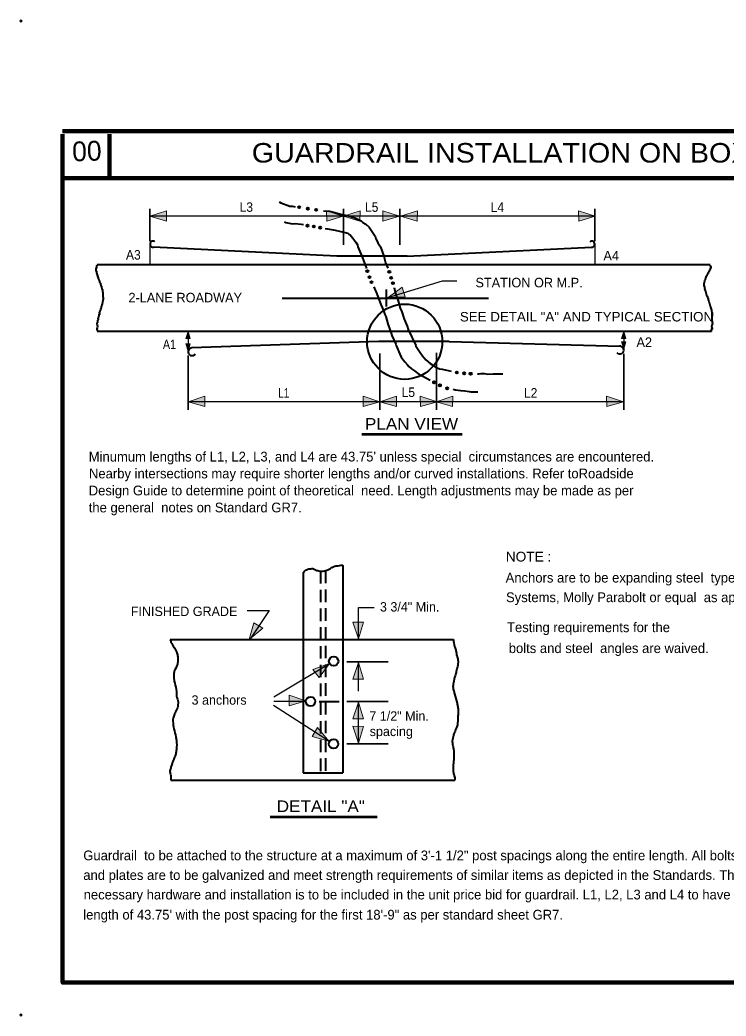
# Model space of a CAD drawing. Extents: x -9570 to -7975, y -68362 to -56618.
# Drawn here: x -9570 to -8722, y -68362 to -67167 of the extents above; entities that cross this region are included whole.
import ezdxf
from ezdxf.enums import TextEntityAlignment as Align

# ---------------------------------------------------------------- set-up
doc = ezdxf.new("R2010")
doc.units = 0
doc.header["$LTSCALE"] = 5
doc.header["$PDMODE"] = 32
doc.header["$PDSIZE"] = 2.5
doc.linetypes.add('MEDIUM_DASHED', pattern=[4.5, 3, -1.5])
doc.layers.add('1', color=7, linetype='Continuous', lineweight=13)
doc.layers.add('3', color=7, linetype='Continuous', lineweight=40)

msp = doc.modelspace()

# ---------------------------------------------------------------- hatches: boundary and pattern name
at = {"layer": '1'}
for points in [[(-9413.82, -67402.2), (-9393.74, -67395.56), (-9393.9, -67408.06)], [(-9181.42, -67402.2), (-9201.52, -67395.56), (-9201.34, -67408.06)], [(-9181.34, -67402.2), (-9161.24, -67395.56), (-9161.42, -67408.06)], [(-9113.92, -67402.2), (-9134.02, -67395.56), (-9133.84, -67408.06)], [(-9112.58, -67402.2), (-9092.5, -67395.56), (-9092.66, -67408.06)], [(-8878.92, -67402.2), (-8899.02, -67395.56), (-8898.84, -67408.06)], [(-9127.74, -67499.74), (-9110.76, -67487.1), (-9106.98, -67499)], [(-9367.76, -67540.22), (-9370.6, -67548.84), (-9365.24, -67548.76)], [(-8844.7, -67540.24), (-8847.5, -67548.76), (-8842.2, -67548.68)], [(-9367.76, -67563.88), (-9370.6, -67555.28), (-9365.24, -67555.36)], [(-8844.7, -67561.36), (-8847.5, -67552.86), (-8842.2, -67552.92)], [(-9367.58, -67624.7), (-9347.5, -67618.06), (-9347.66, -67630.56)], [(-9137.68, -67624.7), (-9157.76, -67618.06), (-9157.6, -67630.56)], [(-9137.58, -67624.7), (-9117.5, -67618.06), (-9117.66, -67630.56)], [(-9068.92, -67624.7), (-9089.02, -67618.06), (-9088.84, -67630.56)], [(-9070.08, -67624.7), (-9049.98, -67618.06), (-9050.16, -67630.56)], [(-8845.18, -67624.7), (-8865.26, -67618.06), (-8865.1, -67630.56)], [(-9294.36, -67909.9), (-9278.1, -67896.38), (-9288.78, -67889.9)], [(-9163.24, -67909.12), (-9169.86, -67889.04), (-9157.38, -67889.2)], [(-9198.02, -67938.8), (-9218, -67945.74), (-9210.26, -67955.56)], [(-9163.24, -67937.48), (-9169.86, -67957.56), (-9157.38, -67957.4)], [(-9226.42, -67983.44), (-9246.52, -67976.8), (-9246.34, -67989.32)], [(-9163.24, -67984.98), (-9169.86, -68005.06), (-9157.38, -68004.9)], [(-9198.98, -68031.86), (-9212.38, -68015.48), (-9218.94, -68026.12)], [(-9163.24, -68034.12), (-9169.86, -68014.04), (-9157.38, -68014.2)]]:
    msp.add_hatch(color=256, dxfattribs=at).paths.add_polyline_path(points)

# ---------------------------------------------------------------- linework, layer by layer
at = {"layer": '1', "lineweight": 100}
for p, q in [((-8026.28, -67300.06), (-9518.5, -67300.06)), ((-9462.26, -67303.56), (-9462.26, -67356.3)), ((-8026.28, -67356.3), (-9518.5, -67356.3))]:
    msp.add_line(p, q, dxfattribs=at)
msp.add_lwpolyline([(-9518.5, -67303.56), (-9518.5, -68321.48), (-8027.74, -68321.48)], dxfattribs=at)
at = {"layer": '1'}
for points in [[(-9413.82, -67402.2), (-9393.74, -67395.56), (-9393.9, -67408.06)], [(-9181.42, -67402.2), (-9201.52, -67395.56), (-9201.34, -67408.06)], [(-9181.34, -67402.2), (-9161.24, -67395.56), (-9161.42, -67408.06)], [(-9113.92, -67402.2), (-9134.02, -67395.56), (-9133.84, -67408.06)], [(-9112.58, -67402.2), (-9092.5, -67395.56), (-9092.66, -67408.06)], [(-8878.92, -67402.2), (-8899.02, -67395.56), (-8898.84, -67408.06)], [(-9127.74, -67499.74), (-9110.76, -67487.1), (-9106.98, -67499)], [(-9367.76, -67540.22), (-9370.6, -67548.84), (-9365.24, -67548.76)], [(-8844.7, -67540.24), (-8847.5, -67548.76), (-8842.2, -67548.68)], [(-9367.76, -67563.88), (-9370.6, -67555.28), (-9365.24, -67555.36)], [(-8844.7, -67561.36), (-8847.5, -67552.86), (-8842.2, -67552.92)], [(-9367.58, -67624.7), (-9347.5, -67618.06), (-9347.66, -67630.56)], [(-9137.68, -67624.7), (-9157.76, -67618.06), (-9157.6, -67630.56)], [(-9137.58, -67624.7), (-9117.5, -67618.06), (-9117.66, -67630.56)], [(-9068.92, -67624.7), (-9089.02, -67618.06), (-9088.84, -67630.56)], [(-9070.08, -67624.7), (-9049.98, -67618.06), (-9050.16, -67630.56)], [(-8845.18, -67624.7), (-8865.26, -67618.06), (-8865.1, -67630.56)], [(-9294.36, -67909.9), (-9278.1, -67896.38), (-9288.78, -67889.9)], [(-9163.24, -67909.12), (-9169.86, -67889.04), (-9157.38, -67889.2)], [(-9198.02, -67938.8), (-9218, -67945.74), (-9210.26, -67955.56)], [(-9163.24, -67937.48), (-9169.86, -67957.56), (-9157.38, -67957.4)], [(-9226.42, -67983.44), (-9246.52, -67976.8), (-9246.34, -67989.32)], [(-9163.24, -67984.98), (-9169.86, -68005.06), (-9157.38, -68004.9)], [(-9198.98, -68031.86), (-9212.38, -68015.48), (-9218.94, -68026.12)], [(-9163.24, -68034.12), (-9169.86, -68014.04), (-9157.38, -68014.2)]]:
    msp.add_lwpolyline(points, close=True, dxfattribs=at)
for p in [(-9568.46, -67167.84), (-9568.46, -68360.44)]:
    msp.add_point(p, dxfattribs=at)
at = {"layer": '3', "lineweight": 35}
for p, q in [((-9413.58, -67393.2), (-9413.58, -67431.9)), ((-9181.22, -67393.2), (-9181.22, -67436.56)), ((-9113.42, -67393.2), (-9113.42, -67436.56)), ((-8879.28, -67393.2), (-8879.28, -67431.9)), ((-9367.68, -67569.3), (-9367.68, -67634.56)), ((-9137.74, -67566.76), (-9137.74, -67634.56)), ((-9069.48, -67565.84), (-9069.48, -67634.56)), ((-8844.62, -67567.36), (-8844.62, -67634.56)), ((-9177.34, -67936.8), (-9127.38, -67936.8)), ((-9177.34, -67984.36), (-9127.38, -67984.36)), ((-9177.34, -68034.9), (-9127.38, -68034.9))]:
    msp.add_line(p, q, dxfattribs=at)
at = {"layer": '3', "lineweight": 25}
for p, q in [((-9181.22, -67402.2), (-9413.58, -67402.2)), ((-9413.58, -67435.96), (-9413.58, -67460.4)), ((-8879.28, -67435.96), (-8879.28, -67460.4)), ((-9062.58, -67479.9), (-9129.48, -67500.6)), ((-9045.02, -67479.9), (-9062.58, -67479.9)), ((-9367.68, -67540.2), (-9367.68, -67564.64)), ((-8844.62, -67540.2), (-8844.62, -67562.56)), ((-9137.74, -67624.64), (-9367.68, -67624.64)), ((-9297.02, -67875.3), (-9270.48, -67875.3)), ((-9270.48, -67875.3), (-9293.74, -67909.8)), ((-9163.38, -67909.8), (-9163.38, -67871.56)), ((-9163.38, -67871.56), (-9144.34, -67871.56)), ((-9197.88, -67938.9), (-9264.78, -67978.96)), ((-9163.38, -67971.9), (-9163.38, -67936.8)), ((-9197.88, -68032.2), (-9265.08, -67989)), ((-9226.38, -67984.2), (-9264.78, -67984.2)), ((-9163.38, -68034.9), (-9163.38, -67984.36))]:
    msp.add_line(p, q, dxfattribs=at)
at = {"layer": '3'}
for p, q in [((-9104.74, -67450.04), (-8883.62, -67439.1)), ((-8740.98, -67460.4), (-9476.88, -67460.4)), ((-9129.48, -67500.3), (-9129.48, -67490.1)), ((-9254.88, -67500.3), (-9007.08, -67500.3)), ((-9129.48, -67510.5), (-9129.48, -67500.3)), ((-8739.18, -67540.2), (-9476.88, -67540.2)), ((-9138.62, -67552.2), (-9363.62, -67560)), ((-9054.34, -67552.2), (-9138.62, -67552.2)), ((-9054.34, -67552.2), (-8849.14, -67558.04)), ((-9181.98, -67820.84), (-9181.98, -68069.84)), ((-9229.68, -67830.9), (-9229.68, -68069.84)), ((-9389.42, -67909.8), (-9049.08, -67909.8)), ((-9210.48, -67984.36), (-9186.48, -67984.36)), ((-9229.68, -68069.84), (-9181.98, -68069.84)), ((-9388.54, -68078.7), (-9047.42, -68078.7))]:
    msp.add_line(p, q, dxfattribs=at)
at = {"layer": '3', "lineweight": 53}
for p, q in [((-9159.18, -67663.5), (-9038.88, -67663.5)), ((-9269.42, -68122.8), (-9140.88, -68122.8))]:
    msp.add_line(p, q, dxfattribs=at)
at = {"layer": '3', "linetype": 'MEDIUM_DASHED'}
for p, q in [((-9208.82, -67827.76), (-9208.82, -68069.84)), ((-9202.82, -67827.44), (-9202.82, -68069.84))]:
    msp.add_line(p, q, dxfattribs=at)
at = {"layer": '3'}
for points in [[(-9258.34, -67384.64), (-9256.38, -67385.84), (-9245.58, -67389.9), (-9242.42, -67390.04), (-9239.42, -67390.64)], [(-9205.38, -67395.44), (-9198.18, -67396.2), (-9193.08, -67397.1), (-9186.18, -67399.2), (-9173.42, -67402.04), (-9167.42, -67404), (-9165.18, -67405.2), (-9160.08, -67407.6), (-9157.82, -67409.56), (-9154.38, -67411.5), (-9150.34, -67415.4), (-9143.28, -67426.04), (-9142.38, -67429.04), (-9140.88, -67431.9), (-9139.82, -67434), (-9136.82, -67438.8), (-9132.62, -67450.04)], [(-9252.02, -67408.8), (-9250.38, -67409.56), (-9242.42, -67411.04), (-9239.74, -67410.9), (-9232.08, -67411.8), (-9229.08, -67411.96)], [(-9203.28, -67416.76), (-9200.42, -67417.2), (-9191.28, -67418.7), (-9177.78, -67422), (-9176.14, -67422.6), (-9174.62, -67423.64), (-9173.14, -67424.56), (-9169.82, -67428.44), (-9166.22, -67433.4), (-9164.58, -67436.56), (-9163.82, -67438.96), (-9159.02, -67450.04)], [(-9104.74, -67450.04), (-9189.02, -67450.04), (-9409.38, -67439.1)], [(-9159.02, -67450.04), (-9158.28, -67452), (-9153.48, -67464.76)], [(-9132.94, -67450.04), (-9130.68, -67457.84), (-9127.98, -67464.44)], [(-9144.78, -67486.8), (-9142.82, -67491.44), (-9141.78, -67493.4), (-9136.54, -67507.96), (-9133.08, -67515.3), (-9131.42, -67520.1), (-9130.38, -67522.36), (-9127.98, -67531.04), (-9124.98, -67539.3), (-9124.54, -67541.24), (-9123.18, -67545.16), (-9118.38, -67555.5), (-9117.78, -67557)], [(-9120.34, -67488.16), (-9120.18, -67488.44), (-9118.08, -67497.76), (-9116.88, -67500.44), (-9116.14, -67502.56), (-9113.14, -67512.3), (-9111.18, -67516.64), (-9108.18, -67525.64), (-9104.74, -67534.04), (-9103.38, -67537.8), (-9094.54, -67557)], [(-9117.78, -67557), (-9113.58, -67567.64), (-9111.78, -67571.24), (-9107.74, -67576.8), (-9104.42, -67580.24), (-9102.94, -67582.36), (-9099.48, -67585.36), (-9096.02, -67587.44), (-9090.62, -67591.5), (-9088.98, -67592.24), (-9085.08, -67594.2), (-9077.28, -67598.84)], [(-9094.68, -67557), (-9089.28, -67565.7), (-9086.28, -67569.76), (-9082.38, -67574.24), (-9076.98, -67578.9), (-9069.62, -67583.4), (-9065.88, -67585.04), (-9062.88, -67585.64), (-9051.94, -67588.04)], [(-9020.14, -67591.04), (-9018.18, -67591.2), (-9016.08, -67590.9), (-9012.48, -67590.9), (-9007.98, -67591.5), (-9001.54, -67591.36), (-8989.82, -67591.2)], [(-9049.38, -67609.5), (-9046.54, -67610.24), (-9040.38, -67611.3), (-9035.58, -67611.6), (-9030.18, -67612.36), (-9028.22, -67612.64), (-9019.98, -67612.8)]]:
    msp.add_lwpolyline(points, dxfattribs=at)
at = {"layer": '3', "lineweight": 25}
for points in [[(-8879.28, -67402.2), (-9113.42, -67402.2), (-9181.22, -67402.2)], [(-8844.62, -67624.64), (-9069.48, -67624.64), (-9137.74, -67624.64)]]:
    msp.add_lwpolyline(points, dxfattribs=at)
at = {"layer": '3'}
for centre, radius in [((-9107.73, -67552.65), 45.15), ((-9193, -67936.05), 5.63), ((-9220.75, -67984.2), 5.63), ((-9193.15, -68035.2), 5.63)]:
    msp.add_circle(centre, radius, dxfattribs=at)
for centre, radius, start, end in [((-9409.83, -67435.5), 3.63, 52.12502, 277.12503), ((-8883.18, -67435.5), 3.63, 262.87497, 127.87498), ((-8849.32, -67562.67), 4.69, 219.25185, 98.10009), ((-9362.99, -67564.67), 4.69, 91.98546, 325.62507)]:
    msp.add_arc(centre, radius, start, end, dxfattribs=at)
for points in [[(-9476.88, -67460.4), (-9477.18, -67461.76), (-9477.62, -67461.76), (-9477.94, -67464.3), (-9478.38, -67464.6), (-9478.38, -67464.9), (-9478.38, -67467.76), (-9477.94, -67468.2), (-9477.62, -67470.3), (-9477.18, -67470.76), (-9477.18, -67471.04), (-9476.58, -67473.6), (-9476.58, -67474.64), (-9476.14, -67474.96), (-9475.82, -67477.04), (-9475.08, -67478.24), (-9474.02, -67480.36), (-9473.74, -67481.84), (-9473.28, -67482.16), (-9472.98, -67482.9), (-9472.98, -67483.96), (-9472.54, -67484.24), (-9472.54, -67485), (-9472.22, -67486.04), (-9471.94, -67486.04), (-9471.94, -67486.8), (-9471.94, -67487.56), (-9471.48, -67487.84), (-9471.18, -67489.64), (-9470.74, -67489.96), (-9470.42, -67492.96), (-9470.14, -67493.56), (-9470.14, -67495.36), (-9470.14, -67497.16), (-9470.14, -67502.84), (-9470.42, -67503.6), (-9470.42, -67505.4), (-9470.74, -67505.7), (-9470.74, -67506.44), (-9471.48, -67508.24), (-9471.48, -67509.3), (-9471.94, -67509.76), (-9472.54, -67512.9), (-9472.98, -67513.64), (-9472.98, -67514.4), (-9473.28, -67515), (-9474.34, -67518.6), (-9474.34, -67519.8), (-9474.78, -67520.1), (-9474.78, -67520.84), (-9475.08, -67521.9), (-9475.38, -67522.2), (-9475.38, -67523.24), (-9475.82, -67524), (-9476.14, -67526.84), (-9476.58, -67527.3), (-9476.58, -67529.1), (-9476.88, -67529.7), (-9476.88, -67536.16), (-9476.88, -67538.7), (-9476.58, -67538.7), (-9476.88, -67538.7), (-9476.58, -67539), (-9476.58, -67540.8)], [(-8740.98, -67460.4), (-8741.14, -67461.76), (-8740.68, -67462.04), (-8740.68, -67464.6), (-8741.14, -67464.6), (-8741.14, -67464.9), (-8741.42, -67466.4), (-8741.88, -67466.7), (-8742.48, -67468.96), (-8743.22, -67469.56), (-8743.22, -67470.3), (-8743.98, -67471.04), (-8744.28, -67472.1), (-8745.02, -67472.84), (-8745.34, -67473.9), (-8745.78, -67474.2), (-8745.78, -67474.96), (-8746.08, -67474.96), (-8746.08, -67475.7), (-8746.54, -67476), (-8746.54, -67476.76), (-8747.14, -67477.8), (-8747.14, -67478.56), (-8747.58, -67479.3), (-8747.88, -67480.04), (-8747.88, -67487.1), (-8747.58, -67487.84), (-8747.58, -67489.36), (-8746.82, -67491.16), (-8746.54, -67493.24), (-8746.08, -67494.3), (-8745.78, -67495.04), (-8744.74, -67498.2), (-8743.54, -67500.44), (-8743.22, -67502.56), (-8742.48, -67504.04), (-8741.88, -67507.2), (-8741.42, -67507.96), (-8741.42, -67508.7), (-8741.14, -67509.76), (-8740.68, -67510.36), (-8740.68, -67511.1), (-8739.62, -67513.64), (-8739.34, -67515.76), (-8738.58, -67518.3), (-8738.58, -67519.04), (-8738.58, -67528.36), (-8738.88, -67533.3), (-8739.34, -67534.04), (-8739.34, -67534.8), (-8739.34, -67537.96), (-8739.62, -67537.96), (-8739.34, -67537.96), (-8739.62, -67538.4), (-8739.62, -67539.44), (-8739.62, -67540.5)], [(-9229.68, -67830.9), (-9229.08, -67829.4), (-9225.78, -67826.24), (-9223.82, -67825.5), (-9219.02, -67824.9), (-9217.38, -67825.04), (-9213.94, -67826.7), (-9212.14, -67827.3), (-9207.34, -67827.9), (-9201.02, -67826.7), (-9197.58, -67825.2), (-9196.22, -67824.16), (-9192.62, -67822.36), (-9190.54, -67821.6), (-9187.54, -67821.44), (-9184.22, -67820.84), (-9181.98, -67820.84)], [(-9389.42, -67909.8), (-9388.68, -67912.04), (-9387.02, -67915.64), (-9381.78, -67924.64), (-9380.42, -67929.6), (-9380.14, -67934.7), (-9380.42, -67938.3), (-9380.88, -67940.4), (-9384.34, -67948.04), (-9384.78, -67949.84), (-9384.94, -67953.16), (-9384.34, -67959.9), (-9383.88, -67962.3), (-9381.62, -67972.36), (-9381.18, -67979.4), (-9380.42, -67981.36), (-9379.82, -67984.64), (-9379.82, -67986.6), (-9381.34, -67993.36), (-9382.22, -67994.84), (-9382.82, -67996.8), (-9385.08, -68001.9), (-9385.68, -68004.16), (-9385.98, -68007.76), (-9382.54, -68026.5), (-9381.78, -68030.84), (-9381.78, -68041.96), (-9382.68, -68047.04), (-9384.34, -68052.16), (-9386.74, -68057.7), (-9387.18, -68059.8), (-9388.08, -68062.04), (-9388.54, -68064.3), (-9389.14, -68065.8), (-9389.42, -68069.7), (-9388.98, -68071.64), (-9388.54, -68078.7)], [(-9049.08, -67909.8), (-9047.88, -67918.2), (-9046.38, -67922.4), (-9046.08, -67924.5), (-9045.48, -67926.44), (-9045.34, -67928.4), (-9044.28, -67932), (-9043.68, -67935.9), (-9043.82, -67938.9), (-9044.42, -67942.5), (-9045.94, -67948.36), (-9046.22, -67950.76), (-9047.14, -67953.3), (-9049.22, -67962), (-9049.68, -67965), (-9049.08, -67970.84), (-9048.48, -67972.64), (-9047.88, -67975.04), (-9044.88, -67986.3), (-9043.98, -67990.8), (-9043.54, -67995.3), (-9043.54, -67999.04), (-9043.98, -68004.3), (-9044.14, -68009.84), (-9045.18, -68014.8), (-9048.02, -68021.4), (-9049.22, -68025.16), (-9050.58, -68031.76), (-9050.14, -68035.96), (-9049.22, -68041.2), (-9048.78, -68052.16), (-9049.38, -68060.24), (-9049.54, -68065.96), (-9049.54, -68067.44), (-9048.78, -68071.8), (-9048.18, -68073.44), (-9047.42, -68078.7)]]:
    msp.add_spline(points, degree=3, dxfattribs=at)
for p in [(-9234.34, -67391.24), (-9223.98, -67393.04), (-9213.94, -67394.4), (-9224.42, -67413.44), (-9216.78, -67414.5), (-9209.28, -67415.84), (-9152.58, -67468.04), (-9150.02, -67475.1), (-9126.18, -67468.8), (-9124.08, -67476), (-9147.62, -67481.24), (-9121.82, -67482.44), (-9045.02, -67589.56), (-9036.34, -67590.6), (-9028.54, -67591.04), (-9072.48, -67601.4), (-9065.42, -67605), (-9056.74, -67608.6)]:
    msp.add_point(p, dxfattribs=at)

# ---------------------------------------------------------------- texts
at = {"layer": '1'}
msp.add_text('00', height=23.78, rotation=2.121, dxfattribs=at).set_placement((-9506.56, -67336.44))
at = {"layer": '3'}
for s, height, width, p in [('  GUARDRAIL INSTALLATION ON BOX CULVERTS AND BRIDGES ', 23.4, 1.1, (-8776.79, -67337.7)), ('L3', 11.4, 0.95, (-9297.87, -67396.8)), ('L5', 11.4, 0.95, (-9147.36, -67396.8)), ('L4', 11.4, 0.95, (-8996.44, -67396.96)), ('A3', 11.4, 0.95, (-9433.53, -67454.1)), ('SEE DETAIL "A" AND TYPICAL SECTION', 11.4, 1.05, (-8889.46, -67528.36)), ('A1', 11.4, 0.85, (-9390.11, -67561.5)), ('L1', 11.4, 0.8, (-9252.98, -67619.7)), ('L5', 11.4, 0.95, (-9103.34, -67618.96)), ('L2', 11.4, 0.95, (-8956.49, -67619.7))]:
    msp.add_text(s, height=height, dxfattribs=dict(at, width=width)).set_placement(p, align=Align.CENTER)
for s, p in [('A4', (-8859.82, -67455.16)), ('STATION OR M.P.       ', (-8943.59, -67487.4)), ('2-LANE ROADWAY', (-9371.2, -67505.4)), ('A2', (-8820.11, -67558.96))]:
    msp.add_text(s, height=11.4, dxfattribs=at).set_placement(p, align=Align.CENTER)
for s, height, width, p in [('PLAN VIEW', 13.95, 1.1, (-9155.42, -67658.24)), ('NOTE :', 11.7, 1.05, (-8986.38, -67816.36)), ('DETAIL "A"', 13.95, 1.1, (-9261.34, -68116.96))]:
    msp.add_text(s, height=height, dxfattribs=dict(at, width=width)).set_placement(p)
for s, height, p in [("Minumum lengths of L1, L2, L3, and L4 are 43.75' unless special  circumstances are encountered.", 11.7, (-9487.08, -67696.36)), ('Nearby intersections may require shorter lengths and/or curved installations. Refer toRoadside', 11.7, (-9486.78, -67716.6)), ('Design Guide to determine point of theoretical  need. Length adjustments may be made as per', 11.7, (-9487.08, -67737)), ('the general  notes on Standard GR7.', 11.7, (-9487.08, -67757.4)), ('Anchors are to be expanding steel  type as manufactured by Phillips Red Head, Hilti  Fastening', 11.7, (-8986.54, -67841.56)), ('Systems, Molly Parabolt or equal  as approved by the Engineer.', 11.7, (-8986.08, -67865.1)), ('3 3/4" Min.', 11.25, (-9137.42, -67876.36)), ('FINISHED GRADE', 11.25, (-9436.54, -67881.76)), ('Testing requirements for the', 11.7, (-8984.88, -67901.1)), ('bolts and steel  angles are waived.', 11.7, (-8982.78, -67926.16)), ('3 anchors', 11.25, (-9363.62, -67988.1)), ('7 1/2" Min.', 11.25, (-9150.18, -68007.3)), ('spacing', 11.25, (-9149.74, -68025.76)), ('Guardrail  to be attached to the structure at a maximum of 3\'-1 1/2" post spacings along the entire length. All bolts, nuts, washers', 11.7, (-9493.62, -68174.8)), ('and plates are to be galvanized and meet strength requirements of similar items as depicted in the Standards. The cost of all', 11.7, (-9493.62, -68198.36)), ('necessary hardware and installation is to be included in the unit price bid for guardrail. L1, L2, L3 and L4 to have a minumum', 11.7, (-9493.18, -68221.76)), ('length of 43.75\' with the post spacing for the first 18\'-9" as per standard sheet GR7.', 11.7, (-9493.62, -68245.9))]:
    msp.add_text(s, height=height, dxfattribs=at).set_placement(p)

doc.saveas('drawing.dxf')
